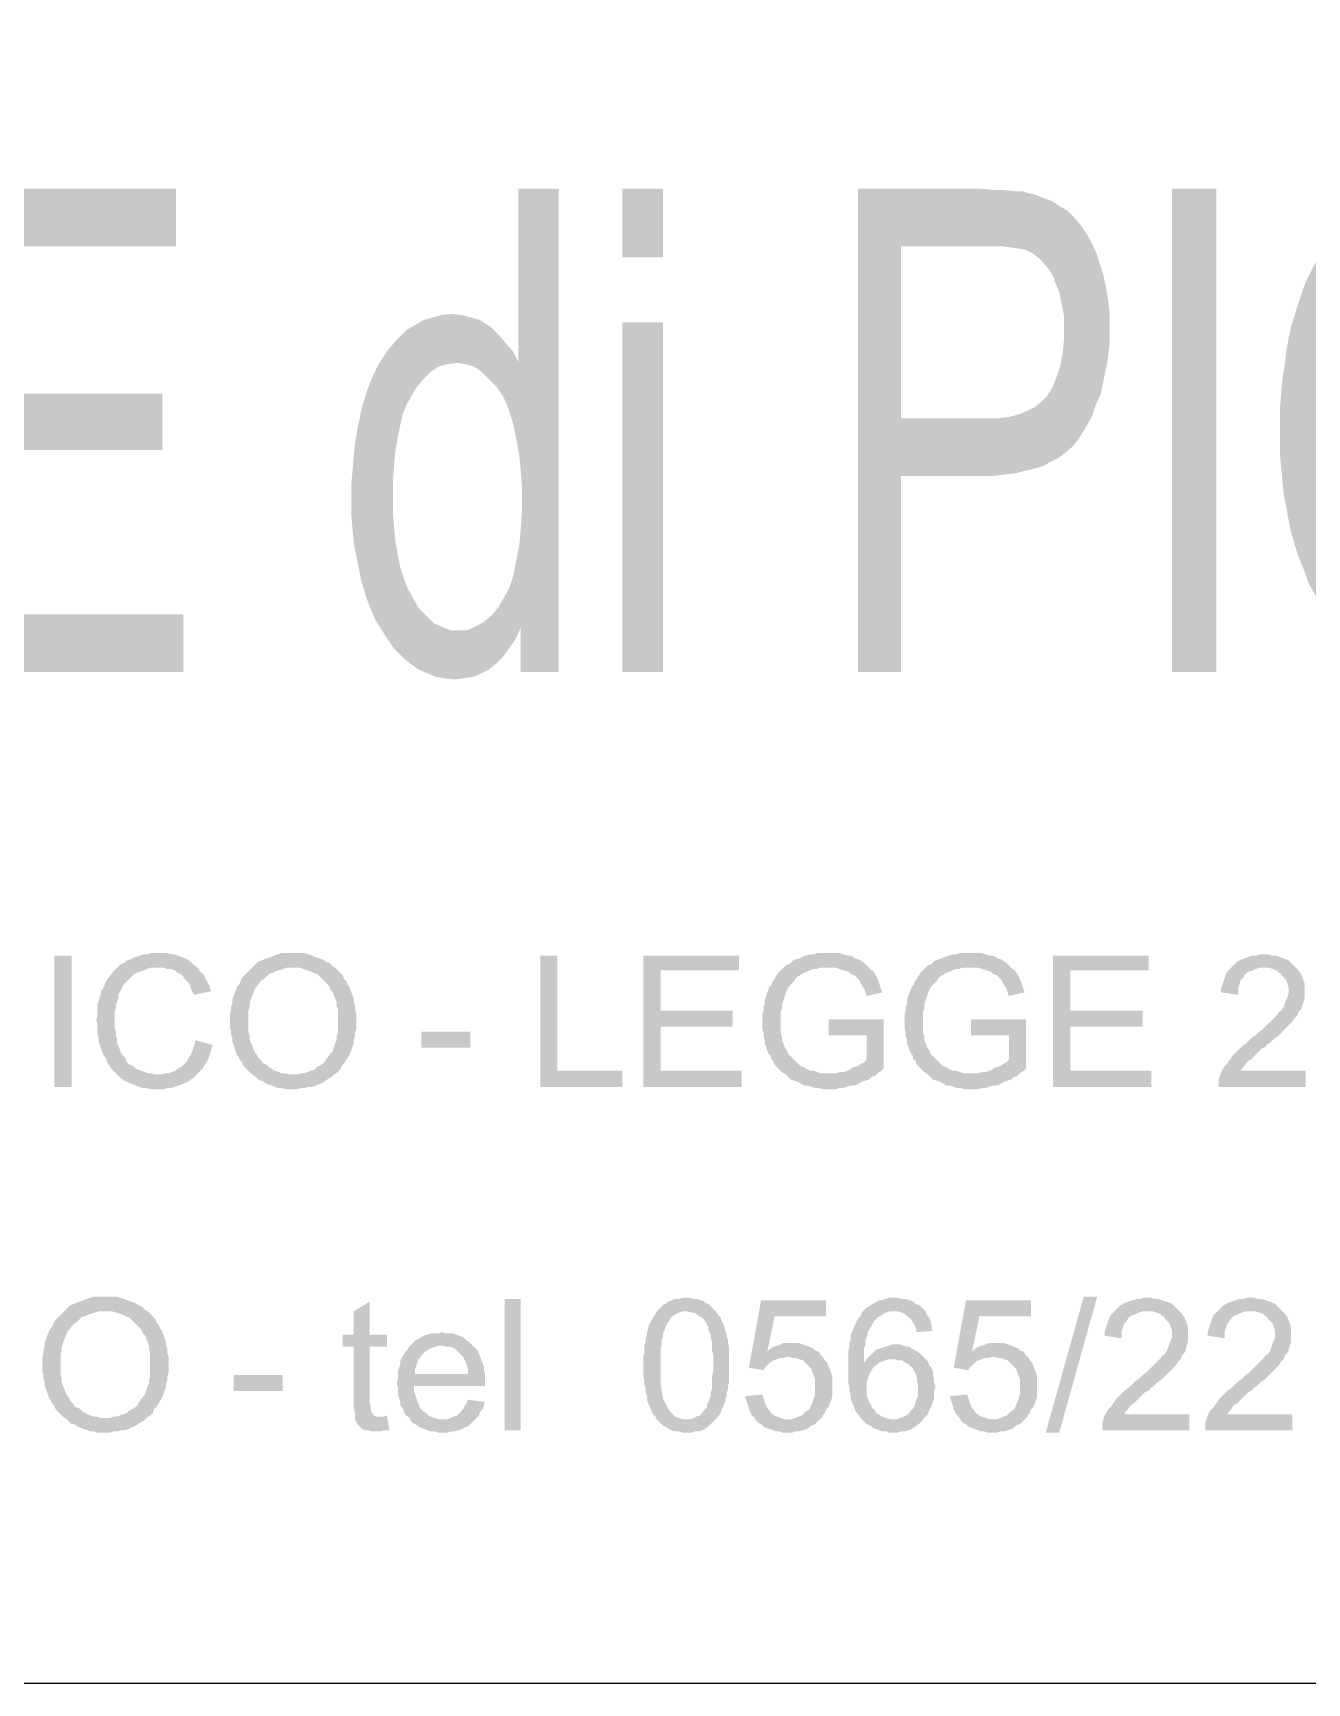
# Model space of a CAD drawing. Header units: millimetres. Extents: x -35.3 to 0.3, y 0.4 to 20.6.
# Drawn here: x -3.966 to -3.1, y 8.554 to 9.675 of the extents above; entities that cross this region are included whole.
import ezdxf

# ---------------------------------------------------------------- set-up
doc = ezdxf.new("R2010")
doc.units = ezdxf.units.MM
doc.layers.add('PDF _Geometria', color=7, linetype='Continuous')
doc.layers.add('PDF _Riempimenti solidi', color=7, linetype='Continuous')

msp = doc.modelspace()

# ---------------------------------------------------------------- hatches: boundary and pattern name
at = {"layer": 'PDF _Riempimenti solidi', "transparency": 33554559}
for points in [[(-3.8685, 9.5693), (-4.031, 9.5693), (-4.031, 9.241), (-3.8635, 9.241), (-3.8635, 9.2802), (-4.001, 9.2802), (-4.001, 9.3918), (-3.8777, 9.3918), (-3.8777, 9.4302), (-4.001, 9.4302), (-4.001, 9.5302), (-3.8685, 9.5302)], [(-3.6085, 9.5693), (-3.636, 9.5693), (-3.636, 9.451), (-3.6777, 9.451), (-3.6718, 9.4502), (-3.666, 9.4485), (-3.661, 9.4452), (-3.656, 9.4402), (-3.651, 9.4352), (-3.646, 9.4277), (-3.6452, 9.426), (-3.6427, 9.4202), (-3.6402, 9.4127), (-3.6385, 9.4052), (-3.6368, 9.3968), (-3.6352, 9.3877), (-3.6343, 9.3785), (-3.6335, 9.3677), (-3.6335, 9.3485), (-3.6343, 9.3377), (-3.6352, 9.3277), (-3.6368, 9.3193), (-3.6385, 9.311), (-3.6402, 9.3035), (-3.6427, 9.2968), (-3.6493, 9.2852), (-3.6543, 9.2793), (-3.6593, 9.2752), (-3.6652, 9.2718), (-3.6343, 9.271), (-3.6343, 9.241), (-3.6085, 9.241)], [(-3.5377, 9.5227), (-3.5377, 9.5693), (-3.5652, 9.5693), (-3.5652, 9.5227)], [(-3.321, 9.5693), (-3.4052, 9.5693), (-3.4052, 9.241), (-3.376, 9.241), (-3.376, 9.3743), (-3.3135, 9.3743), (-3.306, 9.3752), (-3.2985, 9.376), (-3.2918, 9.3777), (-3.2852, 9.3793), (-3.2793, 9.381), (-3.2735, 9.3843), (-3.2685, 9.3868), (-3.2643, 9.3902), (-3.2593, 9.3943), (-3.256, 9.3985), (-3.2527, 9.4035), (-3.2502, 9.4077), (-3.376, 9.4135), (-3.376, 9.5302), (-3.3185, 9.5302), (-3.246, 9.5318), (-3.2502, 9.5393), (-3.2543, 9.5452), (-3.2593, 9.551), (-3.2627, 9.5543), (-3.2685, 9.5577), (-3.2735, 9.561), (-3.2802, 9.5635), (-3.2868, 9.566), (-3.2885, 9.566), (-3.2935, 9.5677), (-3.2993, 9.5677), (-3.306, 9.5685), (-3.3127, 9.5685)], [(-3.1618, 9.241), (-3.1618, 9.5693), (-3.1918, 9.5693), (-3.1918, 9.241)], [(-3.0802, 9.541), (-3.0843, 9.5352), (-3.0885, 9.5285), (-3.0902, 9.526), (-3.0943, 9.5193), (-3.0977, 9.5127), (-3.101, 9.506), (-3.1035, 9.4993), (-3.106, 9.4918), (-3.1085, 9.4835), (-3.111, 9.476), (-3.1127, 9.4677), (-3.1143, 9.4585), (-3.1152, 9.4502), (-3.1168, 9.441), (-3.1185, 9.421), (-3.1185, 9.3885), (-3.1177, 9.3802), (-3.116, 9.3618), (-3.1143, 9.3535), (-3.1127, 9.3443), (-3.111, 9.336), (-3.106, 9.3193), (-3.1052, 9.3177), (-3.1018, 9.3093), (-3.0993, 9.3018), (-3.0952, 9.2943), (-3.0918, 9.2868), (-3.0877, 9.281), (-3.0827, 9.2743), (-3.0785, 9.2685), (-3.0735, 9.2635), (-3.0685, 9.2585), (-3.0652, 9.2552), (-3.0593, 9.251), (-3.0543, 9.2477), (-3.0485, 9.2443), (-3.0427, 9.2418), (-3.0368, 9.2393), (-3.031, 9.2377), (-3.0243, 9.2368), (-3.0185, 9.236), (-3.0043, 9.236), (-2.9977, 9.2368), (-2.9918, 9.2385), (-2.986, 9.2402), (-2.9802, 9.2418), (-2.9743, 9.2452), (-2.9685, 9.2485), (-2.9627, 9.2518), (-2.9568, 9.256), (-2.956, 9.2577), (-2.9502, 9.2618), (-2.9452, 9.2668), (-2.941, 9.2727), (-3.0118, 9.2727), (-3.0185, 9.2735), (-3.0243, 9.2743), (-3.031, 9.276), (-3.036, 9.2785), (-3.0418, 9.2818), (-3.0468, 9.2852), (-3.0527, 9.2893), (-3.0568, 9.2952), (-3.0618, 9.301), (-3.066, 9.3068), (-3.0677, 9.3085), (-3.071, 9.3152), (-3.0743, 9.3218), (-3.0793, 9.3368), (-3.0818, 9.3443), (-3.0835, 9.3527), (-3.0852, 9.3618), (-3.0868, 9.3702), (-3.0877, 9.3802), (-3.0877, 9.3902), (-3.0885, 9.4002), (-3.0877, 9.4085), (-3.0877, 9.4202), (-3.086, 9.4402), (-3.0852, 9.4493), (-3.0835, 9.4585), (-3.0818, 9.4668), (-3.0793, 9.4743), (-3.0777, 9.4818), (-3.0752, 9.4885), (-3.0718, 9.4952), (-3.0685, 9.501), (-3.0652, 9.506), (-3.0618, 9.511), (-3.0568, 9.516), (-3.0518, 9.521), (-3.0468, 9.5252), (-3.041, 9.5293), (-3.0352, 9.5318), (-3.0302, 9.5343), (-3.0235, 9.536), (-3.0177, 9.5368), (-3.011, 9.5377)], [(-3.246, 9.5318), (-3.3185, 9.5302), (-3.3068, 9.5302), (-3.3002, 9.5293), (-3.2943, 9.5285), (-3.291, 9.5277), (-3.286, 9.5252), (-3.281, 9.521), (-3.276, 9.5152), (-3.2718, 9.5085), (-3.2718, 9.5068), (-3.2685, 9.4993), (-3.2668, 9.491), (-3.2652, 9.4827), (-3.2652, 9.4677), (-3.266, 9.4585), (-3.2677, 9.4493), (-3.2702, 9.4418), (-3.2727, 9.4352), (-3.2768, 9.4285), (-3.281, 9.4243), (-3.2852, 9.421), (-3.2902, 9.4185), (-3.296, 9.416), (-3.3027, 9.4143), (-3.3102, 9.4135), (-3.376, 9.4135), (-3.2502, 9.4077), (-3.246, 9.4152), (-3.2435, 9.4227), (-3.2402, 9.4302), (-3.2385, 9.4385), (-3.2368, 9.4468), (-3.2352, 9.4552), (-3.2343, 9.4643), (-3.2343, 9.4843), (-3.2352, 9.4935), (-3.2368, 9.5027), (-3.2385, 9.511), (-3.241, 9.5185), (-3.2427, 9.5243)], [(-3.681, 9.4843), (-3.6818, 9.4843), (-3.6885, 9.4835), (-3.6943, 9.4818), (-3.7002, 9.4802), (-3.706, 9.4768), (-3.7118, 9.4735), (-3.7168, 9.4685), (-3.7185, 9.4668), (-3.7235, 9.461), (-3.7277, 9.4552), (-3.7318, 9.4485), (-3.7352, 9.441), (-3.7385, 9.4327), (-3.741, 9.4243), (-3.7418, 9.4227), (-3.7452, 9.406), (-3.7468, 9.3968), (-3.7477, 9.3885), (-3.7485, 9.3785), (-3.7493, 9.3693), (-3.7493, 9.3468), (-3.7485, 9.3377), (-3.7477, 9.3285), (-3.746, 9.3202), (-3.7443, 9.3118), (-3.7427, 9.3035), (-3.7402, 9.2952), (-3.7393, 9.2918), (-3.736, 9.2835), (-3.7327, 9.276), (-3.7285, 9.2693), (-3.6768, 9.2693), (-3.6818, 9.2693), (-3.6935, 9.2743), (-3.7035, 9.2843), (-3.7077, 9.2918), (-3.711, 9.2977), (-3.7135, 9.3043), (-3.716, 9.3118), (-3.7177, 9.3202), (-3.7193, 9.3293), (-3.7202, 9.3385), (-3.721, 9.3485), (-3.721, 9.3718), (-3.7202, 9.3827), (-3.7193, 9.3918), (-3.7177, 9.401), (-3.716, 9.4093), (-3.7143, 9.4168), (-3.7118, 9.4227), (-3.7085, 9.4285), (-3.7052, 9.4343), (-3.7002, 9.4402), (-3.6952, 9.4452), (-3.6902, 9.4485), (-3.6843, 9.4502), (-3.6777, 9.451), (-3.636, 9.451), (-3.636, 9.4518), (-3.6393, 9.4585), (-3.6443, 9.4643), (-3.6493, 9.4702), (-3.6543, 9.4752), (-3.6568, 9.4768), (-3.6618, 9.4802), (-3.6677, 9.4818), (-3.6743, 9.4835)], [(-3.5377, 9.241), (-3.5377, 9.4785), (-3.5652, 9.4785), (-3.5652, 9.241)], [(-3.6652, 9.2718), (-3.671, 9.2693), (-3.7285, 9.2693), (-3.7243, 9.2627), (-3.7202, 9.2568), (-3.7152, 9.2518), (-3.7143, 9.251), (-3.7093, 9.2468), (-3.7035, 9.2427), (-3.6977, 9.2402), (-3.6918, 9.2377), (-3.686, 9.2368), (-3.6793, 9.236), (-3.6735, 9.2368), (-3.6668, 9.2377), (-3.661, 9.2402), (-3.656, 9.2427), (-3.651, 9.2468), (-3.646, 9.2518), (-3.6418, 9.2577), (-3.6377, 9.2635), (-3.6343, 9.271)], [(-3.9393, 8.9593), (-3.9393, 9.0485), (-3.951, 9.0485), (-3.951, 8.9593)], [(-3.8802, 9.0502), (-3.8852, 9.0502), (-3.8877, 9.0493), (-3.8902, 9.0493), (-3.8927, 9.0485), (-3.8952, 9.0477), (-3.8977, 9.0468), (-3.8993, 9.046), (-3.9018, 9.0452), (-3.9035, 9.0435), (-3.906, 9.0427), (-3.9077, 9.041), (-3.9093, 9.0393), (-3.911, 9.0377), (-3.9127, 9.0352), (-3.9143, 9.0335), (-3.916, 9.031), (-3.9168, 9.0293), (-3.9168, 9.0285), (-3.9177, 9.0268), (-3.9193, 9.0243), (-3.9193, 9.0227), (-3.921, 9.0177), (-3.9218, 9.0152), (-3.9218, 9.0077), (-3.9227, 9.0043), (-3.9218, 9.0027), (-3.9218, 8.9952), (-3.921, 8.9927), (-3.921, 8.9902), (-3.9202, 8.9877), (-3.9193, 8.9852), (-3.9185, 8.9827), (-3.9177, 8.981), (-3.916, 8.9785), (-3.9152, 8.976), (-3.9135, 8.9735), (-3.9127, 8.9718), (-3.911, 8.9702), (-3.9093, 8.9685), (-3.9077, 8.9668), (-3.881, 8.9677), (-3.8827, 8.9677), (-3.8852, 8.9685), (-3.8877, 8.9685), (-3.8893, 8.9693), (-3.8918, 8.9702), (-3.8943, 8.971), (-3.896, 8.9718), (-3.8977, 8.9735), (-3.9002, 8.9743), (-3.9018, 8.976), (-3.9027, 8.9785), (-3.9043, 8.9802), (-3.906, 8.9827), (-3.9068, 8.9852), (-3.9077, 8.9877), (-3.9085, 8.9893), (-3.9085, 8.9918), (-3.9093, 8.9943), (-3.9093, 8.9968), (-3.9102, 8.9993), (-3.9102, 9.0102), (-3.9093, 9.0127), (-3.9093, 9.0152), (-3.9085, 9.0168), (-3.9077, 9.0193), (-3.9077, 9.0218), (-3.9068, 9.0235), (-3.9052, 9.026), (-3.9043, 9.0285), (-3.8977, 9.0352), (-3.8968, 9.036), (-3.8952, 9.0368), (-3.8902, 9.0385), (-3.8885, 9.0393), (-3.886, 9.0402), (-3.8535, 9.0402), (-3.856, 9.0418), (-3.8577, 9.0435), (-3.8585, 9.0443), (-3.861, 9.046), (-3.8627, 9.0468), (-3.8652, 9.0477), (-3.8677, 9.0485), (-3.8693, 9.0493), (-3.8718, 9.0493), (-3.8743, 9.0502), (-3.8777, 9.0502)], [(-3.7885, 9.0502), (-3.7968, 9.0502), (-3.7993, 9.0493), (-3.8018, 9.0485), (-3.8035, 9.0477), (-3.8085, 9.046), (-3.8102, 9.0452), (-3.8127, 9.0443), (-3.816, 9.041), (-3.7885, 9.0402), (-3.7843, 9.0402), (-3.7818, 9.0393), (-3.7768, 9.0377), (-3.7752, 9.0368), (-3.7727, 9.036), (-3.766, 9.0293), (-3.7643, 9.0277), (-3.7635, 9.0252), (-3.7618, 9.0235), (-3.761, 9.021), (-3.7602, 9.0193), (-3.7593, 9.0168), (-3.7593, 9.0143), (-3.7585, 9.0118), (-3.7585, 8.996), (-3.7593, 8.9935), (-3.7593, 8.991), (-3.7602, 8.9893), (-3.761, 8.9868), (-3.7618, 8.9843), (-3.7627, 8.9827), (-3.7643, 8.981), (-3.7652, 8.9793), (-3.7668, 8.9777), (-3.7668, 8.9768), (-3.7685, 8.9752), (-3.771, 8.9735), (-3.7727, 8.9727), (-3.7743, 8.971), (-3.7768, 8.9702), (-3.7793, 8.9693), (-3.781, 8.9685), (-3.7835, 8.9685), (-3.786, 8.9677), (-3.7885, 8.9677), (-3.761, 8.9677), (-3.7585, 8.9693), (-3.7568, 8.971), (-3.756, 8.9735), (-3.7543, 8.9752), (-3.7527, 8.9777), (-3.7518, 8.9793), (-3.751, 8.9802), (-3.7502, 8.9818), (-3.7493, 8.9843), (-3.7485, 8.9868), (-3.7477, 8.9885), (-3.7477, 8.991), (-3.7468, 8.9935), (-3.7468, 8.996), (-3.746, 8.9985), (-3.746, 9.0093), (-3.7468, 9.0118), (-3.7468, 9.0143), (-3.7477, 9.0168), (-3.7477, 9.0193), (-3.7485, 9.021), (-3.7493, 9.0235), (-3.7502, 9.026), (-3.751, 9.0277), (-3.7518, 9.0285), (-3.7527, 9.031), (-3.7543, 9.0327), (-3.7552, 9.0352), (-3.7602, 9.0402), (-3.7627, 9.0418), (-3.7643, 9.0435), (-3.7668, 9.0443), (-3.7677, 9.0452), (-3.7693, 9.046), (-3.7718, 9.0468), (-3.7743, 9.0477), (-3.776, 9.0485), (-3.7785, 9.0493), (-3.781, 9.0502), (-3.786, 9.0502)], [(-3.6093, 9.0485), (-3.621, 9.0485), (-3.621, 8.9593), (-3.5652, 8.9593), (-3.5652, 8.9702), (-3.6093, 8.9702)], [(-3.486, 9.0485), (-3.551, 9.0485), (-3.551, 8.9593), (-3.4843, 8.9593), (-3.4843, 8.9702), (-3.5393, 8.9702), (-3.5393, 9.0002), (-3.4902, 9.0002), (-3.4902, 9.011), (-3.5393, 9.011), (-3.5393, 9.0385), (-3.486, 9.0385)], [(-3.4252, 9.0502), (-3.4327, 9.0502), (-3.4352, 9.0493), (-3.4377, 9.0493), (-3.4402, 9.0485), (-3.4427, 9.0477), (-3.4443, 9.0468), (-3.4468, 9.046), (-3.4493, 9.0452), (-3.4518, 9.0427), (-3.4543, 9.0418), (-3.4593, 9.0368), (-3.461, 9.0343), (-3.4618, 9.0327), (-3.4635, 9.0302), (-3.4643, 9.0277), (-3.4652, 9.0277), (-3.466, 9.0252), (-3.4668, 9.0235), (-3.4685, 9.0185), (-3.4685, 9.016), (-3.4693, 9.0135), (-3.4693, 9.011), (-3.4702, 9.0085), (-3.4702, 8.9985), (-3.4693, 8.996), (-3.4693, 8.9935), (-3.4685, 8.991), (-3.4685, 8.9885), (-3.4677, 8.9868), (-3.466, 8.9818), (-3.4643, 8.9802), (-3.4643, 8.9785), (-3.4627, 8.9768), (-3.4618, 8.9743), (-3.4568, 8.9693), (-3.4543, 8.9677), (-3.4252, 8.9685), (-3.4302, 8.9685), (-3.4352, 8.9702), (-3.4377, 8.9702), (-3.4393, 8.971), (-3.4418, 8.9727), (-3.4443, 8.9735), (-3.4477, 8.9768), (-3.4493, 8.9785), (-3.4527, 8.9818), (-3.4535, 8.9843), (-3.4543, 8.9852), (-3.4552, 8.9868), (-3.456, 8.9893), (-3.4568, 8.991), (-3.4568, 8.9935), (-3.4577, 8.996), (-3.4577, 9.0102), (-3.4568, 9.0127), (-3.4568, 9.0152), (-3.4535, 9.0252), (-3.4518, 9.0277), (-3.4502, 9.0293), (-3.4485, 9.031), (-3.4477, 9.0327), (-3.446, 9.0343), (-3.4443, 9.0352), (-3.4418, 9.0368), (-3.4393, 9.0377), (-3.4377, 9.0385), (-3.4352, 9.0393), (-3.4335, 9.0393), (-3.431, 9.0402), (-3.3977, 9.0402), (-3.401, 9.0435), (-3.4035, 9.0452), (-3.4052, 9.046), (-3.4077, 9.0468), (-3.4085, 9.0477), (-3.4102, 9.0485), (-3.4127, 9.0485), (-3.4152, 9.0493), (-3.4177, 9.0502), (-3.4227, 9.0502)], [(-3.3285, 9.0502), (-3.336, 9.0502), (-3.3385, 9.0493), (-3.341, 9.0493), (-3.3435, 9.0485), (-3.346, 9.0477), (-3.3477, 9.0468), (-3.3527, 9.0452), (-3.3552, 9.0427), (-3.3577, 9.0418), (-3.3627, 9.0368), (-3.3643, 9.0343), (-3.3652, 9.0327), (-3.3668, 9.0302), (-3.3677, 9.0277), (-3.3685, 9.0277), (-3.3693, 9.0252), (-3.3702, 9.0235), (-3.3718, 9.0185), (-3.3718, 9.016), (-3.3727, 9.0135), (-3.3727, 9.011), (-3.3735, 9.0085), (-3.3735, 8.9985), (-3.3727, 8.996), (-3.3727, 8.9935), (-3.3718, 8.991), (-3.3718, 8.9885), (-3.371, 8.9868), (-3.3693, 8.9818), (-3.3677, 8.9802), (-3.3677, 8.9785), (-3.366, 8.9768), (-3.3652, 8.9743), (-3.3602, 8.9693), (-3.3577, 8.9677), (-3.3285, 8.9685), (-3.3335, 8.9685), (-3.3385, 8.9702), (-3.341, 8.9702), (-3.3427, 8.971), (-3.3452, 8.9727), (-3.3477, 8.9735), (-3.356, 8.9818), (-3.3568, 8.9843), (-3.3577, 8.9852), (-3.3585, 8.9868), (-3.3593, 8.9893), (-3.3602, 8.991), (-3.3602, 8.9935), (-3.361, 8.996), (-3.361, 9.0102), (-3.3602, 9.0127), (-3.3602, 9.0152), (-3.3568, 9.0252), (-3.3552, 9.0277), (-3.3535, 9.0293), (-3.3518, 9.031), (-3.351, 9.0327), (-3.3493, 9.0343), (-3.3477, 9.0352), (-3.3452, 9.0368), (-3.3427, 9.0377), (-3.341, 9.0385), (-3.3385, 9.0393), (-3.3368, 9.0393), (-3.3343, 9.0402), (-3.301, 9.0402), (-3.3027, 9.0418), (-3.3043, 9.0435), (-3.3068, 9.0452), (-3.3085, 9.046), (-3.311, 9.0468), (-3.3118, 9.0477), (-3.3135, 9.0485), (-3.316, 9.0485), (-3.3185, 9.0493), (-3.321, 9.0502), (-3.326, 9.0502)], [(-3.2077, 9.0485), (-3.2727, 9.0485), (-3.2727, 8.9593), (-3.206, 8.9593), (-3.206, 8.9702), (-3.261, 8.9702), (-3.261, 9.0002), (-3.2118, 9.0002), (-3.2118, 9.011), (-3.261, 9.011), (-3.261, 9.0385), (-3.2077, 9.0385)], [(-3.1293, 9.0493), (-3.1318, 9.0493), (-3.1343, 9.0485), (-3.1368, 9.0485), (-3.1443, 9.046), (-3.1477, 9.0443), (-3.1543, 9.0377), (-3.1552, 9.036), (-3.1568, 9.031), (-3.1577, 9.0285), (-3.1585, 9.026), (-3.1585, 9.0235), (-3.1468, 9.0218), (-3.1468, 9.0268), (-3.146, 9.0293), (-3.1452, 9.0318), (-3.1435, 9.0335), (-3.1427, 9.0352), (-3.141, 9.0368), (-3.1393, 9.0377), (-3.1368, 9.0385), (-3.1352, 9.0393), (-3.1327, 9.0402), (-3.1077, 9.0402), (-3.1127, 9.0452), (-3.1143, 9.046), (-3.1168, 9.0468), (-3.1218, 9.0485), (-3.1243, 9.0485), (-3.1268, 9.0493)], [(-3.8535, 9.0402), (-3.8802, 9.0402), (-3.8768, 9.0402), (-3.8743, 9.0393), (-3.8718, 9.0393), (-3.8693, 9.0385), (-3.8677, 9.0368), (-3.8652, 9.036), (-3.8635, 9.0343), (-3.8627, 9.0327), (-3.8593, 9.0293), (-3.8585, 9.0268), (-3.8577, 9.0243), (-3.856, 9.0218), (-3.8443, 9.0243), (-3.8452, 9.026), (-3.846, 9.0285), (-3.8468, 9.0302), (-3.8485, 9.0327), (-3.8493, 9.0352), (-3.8527, 9.0385)], [(-3.816, 9.041), (-3.8193, 9.0377), (-3.8202, 9.0368), (-3.8218, 9.0352), (-3.8235, 9.0335), (-3.8243, 9.0318), (-3.8252, 9.0293), (-3.8268, 9.0277), (-3.8277, 9.0252), (-3.8285, 9.0235), (-3.8293, 9.021), (-3.8302, 9.0185), (-3.8302, 9.016), (-3.831, 9.0135), (-3.831, 9.011), (-3.8318, 9.0085), (-3.8318, 8.9993), (-3.831, 8.9968), (-3.831, 8.9943), (-3.8302, 8.9927), (-3.8302, 8.9902), (-3.8293, 8.9877), (-3.8285, 8.9852), (-3.8277, 8.9827), (-3.8268, 8.9802), (-3.826, 8.9802), (-3.8252, 8.9777), (-3.8235, 8.976), (-3.8227, 8.9735), (-3.8177, 8.9685), (-3.8152, 8.9668), (-3.8135, 8.9652), (-3.8118, 8.9635), (-3.8102, 8.9635), (-3.8077, 8.9618), (-3.806, 8.961), (-3.8035, 8.9602), (-3.801, 8.9593), (-3.7993, 8.9585), (-3.7968, 8.9585), (-3.7943, 8.9577), (-3.786, 8.9577), (-3.7835, 8.9585), (-3.781, 8.9585), (-3.7785, 8.9593), (-3.776, 8.9593), (-3.7735, 8.9602), (-3.7718, 8.961), (-3.7693, 8.9618), (-3.7668, 8.9635), (-3.7643, 8.9652), (-3.7627, 8.966), (-3.761, 8.9677), (-3.7918, 8.9677), (-3.7943, 8.9685), (-3.7968, 8.9685), (-3.7985, 8.9693), (-3.801, 8.9702), (-3.8027, 8.971), (-3.8052, 8.9727), (-3.8068, 8.9743), (-3.8093, 8.9752), (-3.811, 8.9777), (-3.8127, 8.9793), (-3.8135, 8.981), (-3.8152, 8.9835), (-3.816, 8.9852), (-3.8168, 8.9877), (-3.8177, 8.9893), (-3.8185, 8.9918), (-3.8185, 8.9943), (-3.8193, 8.9968), (-3.8193, 9.011), (-3.8185, 9.0135), (-3.8185, 9.016), (-3.8168, 9.021), (-3.816, 9.0227), (-3.8152, 9.0252), (-3.8143, 9.0268), (-3.8127, 9.0285), (-3.8118, 9.0302), (-3.8102, 9.0318), (-3.8085, 9.0327), (-3.8068, 9.0343), (-3.8052, 9.036), (-3.8027, 9.0368), (-3.801, 9.0377), (-3.796, 9.0393), (-3.7935, 9.0402), (-3.7885, 9.0402)], [(-3.3977, 9.0402), (-3.4252, 9.0402), (-3.4202, 9.0402), (-3.4127, 9.0377), (-3.4118, 9.0377), (-3.4102, 9.036), (-3.4077, 9.0352), (-3.406, 9.0335), (-3.4043, 9.0318), (-3.4027, 9.0285), (-3.401, 9.026), (-3.3993, 9.021), (-3.3885, 9.0235), (-3.3893, 9.0252), (-3.3902, 9.0277), (-3.391, 9.0302), (-3.3918, 9.0327), (-3.3927, 9.0343), (-3.3943, 9.0368), (-3.3952, 9.0385), (-3.396, 9.0385)], [(-3.301, 9.0402), (-3.3285, 9.0402), (-3.3235, 9.0402), (-3.316, 9.0377), (-3.3152, 9.0377), (-3.3135, 9.036), (-3.311, 9.0352), (-3.3077, 9.0318), (-3.306, 9.0285), (-3.3043, 9.026), (-3.3035, 9.0235), (-3.3027, 9.021), (-3.2918, 9.0235), (-3.2927, 9.0252), (-3.2935, 9.0277), (-3.2943, 9.0302), (-3.2952, 9.0327), (-3.296, 9.0343), (-3.2977, 9.0368), (-3.2985, 9.0385), (-3.2993, 9.0385)], [(-3.1077, 9.0402), (-3.1293, 9.0402), (-3.126, 9.0402), (-3.121, 9.0385), (-3.1193, 9.0368), (-3.1177, 9.036), (-3.1177, 9.0352), (-3.116, 9.0335), (-3.1143, 9.0318), (-3.1135, 9.0293), (-3.1127, 9.0268), (-3.1127, 9.0227), (-3.1135, 9.0202), (-3.1143, 9.0185), (-3.1152, 9.016), (-3.116, 9.0135), (-3.1177, 9.011), (-3.1193, 9.0102), (-3.1202, 9.0085), (-3.1218, 9.0068), (-3.1302, 8.9985), (-3.1327, 8.9968), (-3.1352, 8.9943), (-3.1377, 8.9927), (-3.1418, 8.9885), (-3.1443, 8.9868), (-3.151, 8.9802), (-3.1518, 8.9785), (-3.1527, 8.9777), (-3.1543, 8.9752), (-3.156, 8.9735), (-3.1577, 8.971), (-3.1585, 8.9693), (-3.1593, 8.9668), (-3.1602, 8.9643), (-3.1602, 8.9593), (-3.101, 8.9593), (-3.101, 8.9702), (-3.1452, 8.9702), (-3.1443, 8.9718), (-3.1427, 8.9735), (-3.141, 8.976), (-3.1402, 8.9768), (-3.1385, 8.9777), (-3.1368, 8.9793), (-3.1352, 8.981), (-3.131, 8.9852), (-3.1277, 8.9868), (-3.1277, 8.9877), (-3.1252, 8.9893), (-3.1227, 8.9918), (-3.1202, 8.9935), (-3.1168, 8.9968), (-3.1152, 8.9985), (-3.1102, 9.0035), (-3.1085, 9.006), (-3.1068, 9.0077), (-3.106, 9.0102), (-3.1043, 9.0118), (-3.1035, 9.0135), (-3.1035, 9.0143), (-3.1018, 9.0193), (-3.1018, 9.0293), (-3.1035, 9.0343), (-3.1043, 9.036), (-3.106, 9.0385)], [(-3.3877, 9.0052), (-3.4252, 9.0052), (-3.4252, 8.9943), (-3.3993, 8.9943), (-3.3993, 8.9777), (-3.401, 8.976), (-3.4027, 8.9752), (-3.4052, 8.9735), (-3.4077, 8.9727), (-3.4102, 8.9718), (-3.4102, 8.971), (-3.4152, 8.9693), (-3.4177, 8.9693), (-3.4202, 8.9685), (-3.4252, 8.9685), (-3.4543, 8.9677), (-3.4527, 8.966), (-3.451, 8.9643), (-3.4485, 8.9635), (-3.446, 8.9627), (-3.4443, 8.9618), (-3.4418, 8.9602), (-3.4393, 8.9602), (-3.4343, 8.9585), (-3.4318, 8.9585), (-3.4293, 8.9577), (-3.4202, 8.9577), (-3.4177, 8.9585), (-3.4152, 8.9585), (-3.4102, 8.9602), (-3.4077, 8.9602), (-3.4052, 8.961), (-3.4043, 8.9618), (-3.4027, 8.9627), (-3.3977, 8.9643), (-3.396, 8.966), (-3.3935, 8.9668), (-3.3918, 8.9685), (-3.3893, 8.9702), (-3.3877, 8.9718)], [(-3.291, 9.0052), (-3.3285, 9.0052), (-3.3285, 8.9943), (-3.3027, 8.9943), (-3.3027, 8.9777), (-3.3043, 8.976), (-3.306, 8.9752), (-3.3085, 8.9735), (-3.3135, 8.9718), (-3.3135, 8.971), (-3.3185, 8.9693), (-3.321, 8.9693), (-3.3235, 8.9685), (-3.3285, 8.9685), (-3.3577, 8.9677), (-3.356, 8.966), (-3.3543, 8.9643), (-3.3493, 8.9627), (-3.3477, 8.9618), (-3.3452, 8.9602), (-3.3427, 8.9602), (-3.3377, 8.9585), (-3.3352, 8.9585), (-3.3327, 8.9577), (-3.3235, 8.9577), (-3.321, 8.9585), (-3.3185, 8.9585), (-3.3135, 8.9602), (-3.311, 8.9602), (-3.3085, 8.961), (-3.3077, 8.9618), (-3.306, 8.9627), (-3.3035, 8.9635), (-3.301, 8.9643), (-3.2993, 8.966), (-3.2968, 8.9668), (-3.2952, 8.9685), (-3.2927, 8.9702), (-3.291, 8.9718)], [(-3.8552, 8.991), (-3.8552, 8.9902), (-3.856, 8.9877), (-3.8568, 8.9852), (-3.8577, 8.9827), (-3.8585, 8.981), (-3.8602, 8.9785), (-3.861, 8.9768), (-3.8643, 8.9735), (-3.8652, 8.9727), (-3.8668, 8.9718), (-3.8693, 8.9702), (-3.871, 8.9693), (-3.8735, 8.9685), (-3.876, 8.9685), (-3.8785, 8.9677), (-3.881, 8.9677), (-3.9077, 8.9668), (-3.906, 8.9652), (-3.9035, 8.9635), (-3.9018, 8.9627), (-3.9002, 8.9618), (-3.8977, 8.961), (-3.896, 8.9602), (-3.8935, 8.9593), (-3.891, 8.9585), (-3.8885, 8.9585), (-3.886, 8.9577), (-3.8768, 8.9577), (-3.8743, 8.9585), (-3.8718, 8.9585), (-3.8693, 8.9593), (-3.8668, 8.9602), (-3.8643, 8.961), (-3.8627, 8.9618), (-3.8602, 8.9627), (-3.8585, 8.9643), (-3.8568, 8.9652), (-3.8552, 8.9668), (-3.8535, 8.9685), (-3.8518, 8.9702), (-3.8502, 8.9718), (-3.8493, 8.9735), (-3.8477, 8.976), (-3.8468, 8.9777), (-3.8443, 8.9852), (-3.8435, 8.9877)], [(-3.6685, 8.986), (-3.6685, 8.9968), (-3.7018, 8.9968), (-3.7018, 8.986)], [(-3.916, 8.8168), (-3.9243, 8.8168), (-3.9293, 8.8152), (-3.931, 8.8143), (-3.9335, 8.8135), (-3.936, 8.8127), (-3.9377, 8.8118), (-3.9402, 8.811), (-3.9418, 8.8093), (-3.9435, 8.8077), (-3.916, 8.8068), (-3.9118, 8.8068), (-3.9093, 8.806), (-3.9068, 8.8052), (-3.9043, 8.8043), (-3.9027, 8.8035), (-3.9002, 8.8027), (-3.8985, 8.801), (-3.8968, 8.7993), (-3.8952, 8.7977), (-3.8935, 8.796), (-3.8918, 8.7943), (-3.891, 8.7918), (-3.8893, 8.7902), (-3.8885, 8.7877), (-3.8877, 8.786), (-3.8868, 8.7835), (-3.8868, 8.781), (-3.886, 8.7785), (-3.886, 8.7627), (-3.8868, 8.7602), (-3.8868, 8.7577), (-3.8877, 8.756), (-3.8885, 8.7535), (-3.8893, 8.751), (-3.8902, 8.7493), (-3.8918, 8.7477), (-3.8927, 8.746), (-3.8943, 8.7443), (-3.8943, 8.7435), (-3.896, 8.7418), (-3.8985, 8.7402), (-3.9002, 8.7393), (-3.9018, 8.7377), (-3.9043, 8.7368), (-3.9068, 8.736), (-3.9085, 8.7352), (-3.911, 8.7352), (-3.9135, 8.7343), (-3.916, 8.7343), (-3.8885, 8.7343), (-3.886, 8.736), (-3.8843, 8.7377), (-3.8835, 8.7402), (-3.8818, 8.7418), (-3.8802, 8.7443), (-3.8793, 8.746), (-3.8785, 8.7468), (-3.8777, 8.7485), (-3.876, 8.7535), (-3.8752, 8.7552), (-3.8752, 8.7577), (-3.8743, 8.7602), (-3.8743, 8.7627), (-3.8735, 8.7652), (-3.8735, 8.776), (-3.8743, 8.7785), (-3.8743, 8.781), (-3.8752, 8.7835), (-3.8752, 8.786), (-3.876, 8.7877), (-3.8777, 8.7927), (-3.8785, 8.7943), (-3.8793, 8.7952), (-3.8802, 8.7977), (-3.8818, 8.7993), (-3.8827, 8.8018), (-3.8843, 8.8035), (-3.886, 8.8052), (-3.8877, 8.8068), (-3.8902, 8.8085), (-3.8918, 8.8102), (-3.8943, 8.811), (-3.8952, 8.8118), (-3.8968, 8.8127), (-3.9018, 8.8143), (-3.9035, 8.8152), (-3.9085, 8.8168), (-3.9135, 8.8168)], [(-3.7368, 8.8135), (-3.7477, 8.8068), (-3.7477, 8.791), (-3.7552, 8.791), (-3.7552, 8.7827), (-3.7477, 8.7827), (-3.7477, 8.741), (-3.7468, 8.7377), (-3.7468, 8.7352), (-3.7302, 8.7352), (-3.7318, 8.7352), (-3.7343, 8.736), (-3.7343, 8.7368), (-3.736, 8.7385), (-3.736, 8.741), (-3.7368, 8.7443), (-3.7368, 8.7827), (-3.7252, 8.7827), (-3.7252, 8.791), (-3.7368, 8.791)], [(-3.6343, 8.726), (-3.6343, 8.8152), (-3.6452, 8.8152), (-3.6452, 8.726)], [(-3.5218, 8.816), (-3.5243, 8.816), (-3.5268, 8.8152), (-3.5293, 8.8152), (-3.5318, 8.8143), (-3.5343, 8.8135), (-3.536, 8.8118), (-3.5377, 8.811), (-3.5418, 8.8068), (-3.521, 8.8068), (-3.5185, 8.806), (-3.516, 8.806), (-3.5143, 8.8043), (-3.5127, 8.8035), (-3.5102, 8.8018), (-3.5085, 8.7993), (-3.5068, 8.796), (-3.5068, 8.7943), (-3.506, 8.7927), (-3.5052, 8.7902), (-3.5052, 8.7885), (-3.5043, 8.786), (-3.5043, 8.7802), (-3.5035, 8.7768), (-3.5035, 8.766), (-3.5043, 8.7627), (-3.5043, 8.7543), (-3.5052, 8.7518), (-3.5052, 8.7493), (-3.506, 8.7468), (-3.5077, 8.7435), (-3.5077, 8.7418), (-3.5093, 8.7402), (-3.511, 8.7377), (-3.5127, 8.736), (-3.5152, 8.7352), (-3.5168, 8.7343), (-3.5193, 8.7335), (-3.5218, 8.7335), (-3.541, 8.7327), (-3.5377, 8.7293), (-3.536, 8.7285), (-3.5335, 8.7268), (-3.5318, 8.726), (-3.5293, 8.7252), (-3.5268, 8.7252), (-3.5243, 8.7243), (-3.5185, 8.7243), (-3.516, 8.7252), (-3.5135, 8.7252), (-3.511, 8.726), (-3.5093, 8.7268), (-3.5068, 8.7285), (-3.5002, 8.7352), (-3.4985, 8.7377), (-3.4977, 8.7402), (-3.4968, 8.7418), (-3.496, 8.7443), (-3.4952, 8.7452), (-3.4952, 8.7477), (-3.4943, 8.7493), (-3.4943, 8.7518), (-3.4935, 8.7535), (-3.4935, 8.756), (-3.4927, 8.7585), (-3.4927, 8.7827), (-3.4935, 8.7852), (-3.4935, 8.7877), (-3.4943, 8.7893), (-3.4943, 8.791), (-3.4968, 8.7985), (-3.4977, 8.8002), (-3.4985, 8.8027), (-3.5002, 8.8043), (-3.5018, 8.8068), (-3.5068, 8.8118), (-3.5093, 8.8127), (-3.5093, 8.8135), (-3.5118, 8.8143), (-3.5143, 8.8152), (-3.5168, 8.8152), (-3.5193, 8.816)], [(-3.4268, 8.8143), (-3.471, 8.8143), (-3.4793, 8.7685), (-3.4693, 8.7668), (-3.4685, 8.7685), (-3.4652, 8.7718), (-3.4627, 8.7735), (-3.4602, 8.7743), (-3.4585, 8.7752), (-3.456, 8.7752), (-3.4527, 8.776), (-3.4302, 8.7768), (-3.4318, 8.7793), (-3.4668, 8.7793), (-3.4618, 8.8035), (-3.4268, 8.8035)], [(-3.3802, 8.816), (-3.3843, 8.816), (-3.3868, 8.8152), (-3.3893, 8.8143), (-3.391, 8.8143), (-3.3935, 8.8127), (-3.3952, 8.8118), (-3.3977, 8.8102), (-3.3993, 8.8093), (-3.401, 8.8077), (-3.381, 8.8068), (-3.3777, 8.8068), (-3.376, 8.806), (-3.3735, 8.8052), (-3.3718, 8.8035), (-3.3693, 8.8018), (-3.3685, 8.8002), (-3.3668, 8.7977), (-3.366, 8.796), (-3.3652, 8.7927), (-3.3543, 8.7935), (-3.3552, 8.7952), (-3.3552, 8.7977), (-3.356, 8.8002), (-3.3568, 8.8027), (-3.3585, 8.8043), (-3.3593, 8.8068), (-3.3635, 8.811), (-3.366, 8.8118), (-3.3677, 8.8135), (-3.3727, 8.8152), (-3.3752, 8.8152), (-3.3777, 8.816)], [(-3.2877, 8.8143), (-3.3318, 8.8143), (-3.3402, 8.7685), (-3.3302, 8.7668), (-3.3293, 8.7685), (-3.326, 8.7718), (-3.3235, 8.7735), (-3.321, 8.7743), (-3.3193, 8.7752), (-3.3168, 8.7752), (-3.3135, 8.776), (-3.291, 8.7768), (-3.2927, 8.7793), (-3.3277, 8.7793), (-3.3227, 8.8035), (-3.2877, 8.8035)], [(-3.2777, 8.7243), (-3.2518, 8.8168), (-3.2427, 8.8168), (-3.2685, 8.7243)], [(-3.2085, 8.816), (-3.211, 8.816), (-3.2135, 8.8152), (-3.216, 8.8152), (-3.2185, 8.8143), (-3.221, 8.8135), (-3.2235, 8.8127), (-3.2268, 8.811), (-3.2335, 8.8043), (-3.2343, 8.8027), (-3.2352, 8.8002), (-3.236, 8.7977), (-3.2377, 8.7927), (-3.2377, 8.7902), (-3.226, 8.7885), (-3.226, 8.7935), (-3.2243, 8.7985), (-3.2227, 8.8002), (-3.2218, 8.8018), (-3.2202, 8.8035), (-3.2185, 8.8043), (-3.216, 8.8052), (-3.2143, 8.806), (-3.2118, 8.8068), (-3.1868, 8.8068), (-3.1918, 8.8118), (-3.1935, 8.8127), (-3.1985, 8.8143), (-3.201, 8.8152), (-3.2035, 8.8152), (-3.206, 8.816)], [(-3.1385, 8.816), (-3.141, 8.816), (-3.1435, 8.8152), (-3.146, 8.8152), (-3.1535, 8.8127), (-3.1568, 8.811), (-3.1585, 8.8093), (-3.1635, 8.8043), (-3.1643, 8.8027), (-3.1652, 8.8002), (-3.166, 8.7977), (-3.1677, 8.7927), (-3.1677, 8.7902), (-3.156, 8.7885), (-3.156, 8.7935), (-3.1543, 8.7985), (-3.1527, 8.8002), (-3.1518, 8.8018), (-3.1502, 8.8035), (-3.1485, 8.8043), (-3.146, 8.8052), (-3.1443, 8.806), (-3.1418, 8.8068), (-3.1168, 8.8068), (-3.1218, 8.8118), (-3.1235, 8.8127), (-3.131, 8.8152), (-3.1335, 8.8152), (-3.136, 8.816)], [(-3.9435, 8.8077), (-3.9452, 8.806), (-3.9468, 8.8043), (-3.9477, 8.8035), (-3.9493, 8.8018), (-3.951, 8.8002), (-3.9518, 8.7985), (-3.9527, 8.796), (-3.9543, 8.7943), (-3.9552, 8.7918), (-3.956, 8.7902), (-3.9577, 8.7852), (-3.9577, 8.7827), (-3.9585, 8.7802), (-3.9585, 8.7777), (-3.9593, 8.7752), (-3.9593, 8.766), (-3.9585, 8.7635), (-3.9585, 8.761), (-3.9577, 8.7593), (-3.9577, 8.7568), (-3.956, 8.7518), (-3.9543, 8.7468), (-3.9535, 8.7468), (-3.9527, 8.7443), (-3.951, 8.7427), (-3.9502, 8.7402), (-3.9485, 8.7385), (-3.9468, 8.7368), (-3.9452, 8.7352), (-3.9427, 8.7335), (-3.9393, 8.7302), (-3.9377, 8.7302), (-3.9352, 8.7285), (-3.9335, 8.7277), (-3.9285, 8.726), (-3.9268, 8.7252), (-3.9243, 8.7252), (-3.9218, 8.7243), (-3.9135, 8.7243), (-3.911, 8.7252), (-3.9085, 8.7252), (-3.906, 8.726), (-3.9035, 8.726), (-3.901, 8.7268), (-3.8993, 8.7277), (-3.8968, 8.7285), (-3.8918, 8.7318), (-3.8902, 8.7327), (-3.8885, 8.7343), (-3.9193, 8.7343), (-3.9218, 8.7352), (-3.9243, 8.7352), (-3.926, 8.736), (-3.9285, 8.7368), (-3.9302, 8.7377), (-3.9327, 8.7393), (-3.9343, 8.741), (-3.9368, 8.7418), (-3.9385, 8.7443), (-3.9402, 8.746), (-3.941, 8.7477), (-3.9427, 8.7502), (-3.9435, 8.7518), (-3.9443, 8.7543), (-3.9452, 8.756), (-3.946, 8.7585), (-3.946, 8.761), (-3.9468, 8.7635), (-3.9468, 8.7777), (-3.946, 8.7802), (-3.946, 8.7827), (-3.9452, 8.7852), (-3.9443, 8.7877), (-3.9435, 8.7893), (-3.9427, 8.7918), (-3.9418, 8.7935), (-3.9402, 8.7952), (-3.9393, 8.7968), (-3.9377, 8.7985), (-3.936, 8.7993), (-3.9343, 8.801), (-3.9327, 8.8027), (-3.9302, 8.8035), (-3.9285, 8.8043), (-3.926, 8.8052), (-3.921, 8.8068), (-3.916, 8.8068)], [(-3.5418, 8.8068), (-3.5427, 8.8052), (-3.5443, 8.8027), (-3.5452, 8.801), (-3.5468, 8.7985), (-3.5477, 8.796), (-3.5477, 8.7952), (-3.5485, 8.7927), (-3.5485, 8.791), (-3.5493, 8.7885), (-3.5493, 8.786), (-3.5502, 8.7843), (-3.5502, 8.7785), (-3.551, 8.776), (-3.551, 8.7627), (-3.5502, 8.7593), (-3.5502, 8.7568), (-3.5493, 8.7543), (-3.5493, 8.7518), (-3.5485, 8.7493), (-3.5485, 8.7468), (-3.5477, 8.7443), (-3.5468, 8.7427), (-3.546, 8.7402), (-3.5452, 8.7385), (-3.5443, 8.7368), (-3.5427, 8.7352), (-3.5418, 8.7335), (-3.541, 8.7327), (-3.5218, 8.7335), (-3.5243, 8.7335), (-3.5293, 8.7352), (-3.5327, 8.7385), (-3.5343, 8.741), (-3.5377, 8.7477), (-3.5377, 8.7493), (-3.5385, 8.7518), (-3.5385, 8.7543), (-3.5393, 8.7577), (-3.5393, 8.7818), (-3.5385, 8.7843), (-3.5385, 8.7868), (-3.5377, 8.7893), (-3.5377, 8.7918), (-3.5368, 8.7935), (-3.536, 8.796), (-3.5343, 8.7993), (-3.5335, 8.8002), (-3.5327, 8.8018), (-3.531, 8.8035), (-3.5285, 8.8052), (-3.5268, 8.806), (-3.5243, 8.8068), (-3.5218, 8.8068)], [(-3.401, 8.8077), (-3.4027, 8.806), (-3.4027, 8.8052), (-3.4035, 8.8035), (-3.4052, 8.8018), (-3.406, 8.8002), (-3.4068, 8.7985), (-3.4077, 8.7968), (-3.4085, 8.7943), (-3.4093, 8.7927), (-3.4102, 8.7902), (-3.4102, 8.7877), (-3.411, 8.7852), (-3.411, 8.7827), (-3.4118, 8.7802), (-3.4118, 8.7577), (-3.411, 8.7552), (-3.411, 8.7527), (-3.4102, 8.7502), (-3.4102, 8.7477), (-3.4093, 8.7452), (-3.4085, 8.7435), (-3.4077, 8.741), (-3.4068, 8.7393), (-3.406, 8.7377), (-3.4043, 8.736), (-3.4035, 8.7343), (-3.3993, 8.7302), (-3.3968, 8.7293), (-3.3952, 8.7277), (-3.3927, 8.7268), (-3.391, 8.726), (-3.3885, 8.7252), (-3.386, 8.7252), (-3.3835, 8.7243), (-3.3785, 8.7243), (-3.376, 8.7252), (-3.3735, 8.7252), (-3.3685, 8.7268), (-3.3668, 8.7285), (-3.366, 8.7285), (-3.3643, 8.7302), (-3.3627, 8.731), (-3.361, 8.7335), (-3.3835, 8.7335), (-3.386, 8.7343), (-3.3885, 8.7352), (-3.3902, 8.736), (-3.391, 8.7368), (-3.3927, 8.7377), (-3.3943, 8.7402), (-3.396, 8.7418), (-3.3968, 8.7443), (-3.3977, 8.7452), (-3.3993, 8.7502), (-3.3993, 8.7585), (-3.3977, 8.7635), (-3.396, 8.7668), (-3.3943, 8.7693), (-3.3927, 8.7702), (-3.391, 8.7718), (-3.401, 8.7718), (-3.401, 8.7818), (-3.4002, 8.7843), (-3.4002, 8.7868), (-3.3993, 8.7893), (-3.3985, 8.791), (-3.3985, 8.7927), (-3.3977, 8.7943), (-3.396, 8.7968), (-3.3952, 8.7985), (-3.3935, 8.801), (-3.3918, 8.8027), (-3.3902, 8.8035), (-3.3877, 8.8052), (-3.386, 8.806), (-3.3835, 8.8068), (-3.381, 8.8068)], [(-3.1868, 8.8068), (-3.2085, 8.8068), (-3.2052, 8.8068), (-3.2002, 8.8052), (-3.1985, 8.8035), (-3.1968, 8.8027), (-3.1968, 8.8018), (-3.1952, 8.8002), (-3.1935, 8.7985), (-3.1918, 8.7935), (-3.1918, 8.7893), (-3.1927, 8.7868), (-3.1935, 8.7852), (-3.1952, 8.7802), (-3.1968, 8.7777), (-3.1985, 8.7768), (-3.1993, 8.7752), (-3.2093, 8.7652), (-3.2118, 8.7635), (-3.2143, 8.761), (-3.2168, 8.7593), (-3.2185, 8.7577), (-3.221, 8.7552), (-3.2235, 8.7535), (-3.2302, 8.7468), (-3.231, 8.7452), (-3.2318, 8.7443), (-3.2335, 8.7418), (-3.2352, 8.7402), (-3.2368, 8.7377), (-3.2377, 8.736), (-3.2393, 8.731), (-3.2393, 8.726), (-3.1802, 8.726), (-3.1802, 8.7368), (-3.2243, 8.7368), (-3.2235, 8.7385), (-3.2218, 8.7402), (-3.2202, 8.7427), (-3.2193, 8.7435), (-3.2177, 8.7443), (-3.2102, 8.7518), (-3.2068, 8.7535), (-3.2068, 8.7543), (-3.2043, 8.756), (-3.2018, 8.7585), (-3.1993, 8.7602), (-3.1977, 8.7618), (-3.1893, 8.7702), (-3.1877, 8.7727), (-3.186, 8.7743), (-3.1852, 8.7768), (-3.1835, 8.7785), (-3.1827, 8.7802), (-3.1827, 8.781), (-3.181, 8.786), (-3.181, 8.796), (-3.1818, 8.7985), (-3.1827, 8.801), (-3.1835, 8.8027), (-3.1852, 8.8052)], [(-3.1168, 8.8068), (-3.1385, 8.8068), (-3.1352, 8.8068), (-3.1302, 8.8052), (-3.1285, 8.8035), (-3.1268, 8.8027), (-3.1268, 8.8018), (-3.1252, 8.8002), (-3.1235, 8.7985), (-3.1218, 8.7935), (-3.1218, 8.7893), (-3.1227, 8.7868), (-3.1235, 8.7852), (-3.1252, 8.7802), (-3.1268, 8.7777), (-3.1285, 8.7768), (-3.1293, 8.7752), (-3.1352, 8.7693), (-3.1377, 8.7668), (-3.1393, 8.7652), (-3.1418, 8.7635), (-3.1443, 8.761), (-3.1468, 8.7593), (-3.1485, 8.7577), (-3.151, 8.7552), (-3.1535, 8.7535), (-3.1568, 8.7502), (-3.1585, 8.7485), (-3.1602, 8.7468), (-3.161, 8.7452), (-3.1618, 8.7443), (-3.1635, 8.7418), (-3.1652, 8.7402), (-3.1668, 8.7377), (-3.1677, 8.736), (-3.1693, 8.731), (-3.1693, 8.726), (-3.1102, 8.726), (-3.1102, 8.7368), (-3.1543, 8.7368), (-3.1535, 8.7385), (-3.1518, 8.7402), (-3.1502, 8.7427), (-3.1493, 8.7435), (-3.1477, 8.7443), (-3.1402, 8.7518), (-3.1368, 8.7535), (-3.1368, 8.7543), (-3.1343, 8.756), (-3.1318, 8.7585), (-3.1293, 8.7602), (-3.1193, 8.7702), (-3.1177, 8.7727), (-3.116, 8.7743), (-3.1152, 8.7768), (-3.1135, 8.7785), (-3.1127, 8.7802), (-3.1127, 8.781), (-3.111, 8.786), (-3.111, 8.796), (-3.1118, 8.7985), (-3.1127, 8.801), (-3.1135, 8.8027), (-3.1152, 8.8052)], [(-3.6877, 8.7927), (-3.6902, 8.7918), (-3.6952, 8.7918), (-3.6977, 8.791), (-3.7002, 8.7902), (-3.7018, 8.7893), (-3.7043, 8.7877), (-3.706, 8.7868), (-3.7077, 8.7852), (-3.7093, 8.7835), (-3.6868, 8.7835), (-3.6843, 8.7827), (-3.6818, 8.7827), (-3.6793, 8.7818), (-3.6777, 8.7802), (-3.676, 8.7785), (-3.6735, 8.776), (-3.6718, 8.7727), (-3.6702, 8.7677), (-3.6702, 8.7643), (-3.706, 8.7643), (-3.6585, 8.7643), (-3.6593, 8.7668), (-3.6593, 8.7693), (-3.6602, 8.7718), (-3.661, 8.7735), (-3.6618, 8.776), (-3.6627, 8.7777), (-3.6635, 8.7802), (-3.6693, 8.786), (-3.6718, 8.7877), (-3.6735, 8.7893), (-3.676, 8.7902), (-3.6777, 8.791), (-3.6802, 8.7918), (-3.6852, 8.7918)], [(-3.7093, 8.7835), (-3.7102, 8.7827), (-3.711, 8.781), (-3.7127, 8.7793), (-3.7135, 8.7777), (-3.7152, 8.7752), (-3.716, 8.7735), (-3.716, 8.771), (-3.7177, 8.766), (-3.7177, 8.761), (-3.7185, 8.7577), (-3.7177, 8.7552), (-3.7177, 8.7502), (-3.716, 8.7452), (-3.716, 8.7427), (-3.7143, 8.741), (-3.7135, 8.7385), (-3.7127, 8.7368), (-3.711, 8.7352), (-3.7093, 8.7335), (-3.6868, 8.7335), (-3.6902, 8.7335), (-3.6952, 8.7352), (-3.6968, 8.736), (-3.6985, 8.7377), (-3.701, 8.7393), (-3.7027, 8.741), (-3.7035, 8.7435), (-3.7043, 8.7452), (-3.706, 8.7502), (-3.7068, 8.7527), (-3.7068, 8.756), (-3.6585, 8.756), (-3.6585, 8.7643), (-3.706, 8.7643), (-3.706, 8.7677), (-3.7043, 8.7727), (-3.7035, 8.7743), (-3.7018, 8.7768), (-3.7002, 8.7785), (-3.6993, 8.7793), (-3.6968, 8.781), (-3.6952, 8.7818), (-3.6902, 8.7835), (-3.6877, 8.7835)], [(-3.4502, 8.7852), (-3.456, 8.7852), (-3.4577, 8.7843), (-3.4627, 8.7827), (-3.4652, 8.781), (-3.4668, 8.7793), (-3.4318, 8.7793), (-3.4343, 8.7802), (-3.436, 8.7818), (-3.4385, 8.7827), (-3.4402, 8.7835), (-3.4452, 8.7852), (-3.4477, 8.7852)], [(-3.4302, 8.7768), (-3.4527, 8.776), (-3.4493, 8.7752), (-3.4477, 8.7752), (-3.4427, 8.7735), (-3.4368, 8.7677), (-3.4352, 8.7627), (-3.4343, 8.761), (-3.4343, 8.7502), (-3.436, 8.7452), (-3.4368, 8.7435), (-3.4377, 8.741), (-3.4393, 8.7393), (-3.4402, 8.7393), (-3.4418, 8.7377), (-3.4435, 8.736), (-3.446, 8.7352), (-3.4477, 8.7343), (-3.4502, 8.7335), (-3.4527, 8.7335), (-3.431, 8.7335), (-3.4293, 8.7352), (-3.4293, 8.736), (-3.4277, 8.7377), (-3.4268, 8.7402), (-3.4252, 8.7418), (-3.4243, 8.7443), (-3.4235, 8.746), (-3.4227, 8.7485), (-3.4227, 8.7627), (-3.4243, 8.7677), (-3.4252, 8.7693), (-3.426, 8.7718), (-3.4277, 8.7735), (-3.4285, 8.7752)], [(-3.3793, 8.7843), (-3.3818, 8.7843), (-3.3843, 8.7835), (-3.3868, 8.7827), (-3.3918, 8.781), (-3.3927, 8.781), (-3.3943, 8.7793), (-3.396, 8.7777), (-3.3993, 8.7743), (-3.401, 8.7718), (-3.391, 8.7718), (-3.3885, 8.7727), (-3.3868, 8.7735), (-3.3843, 8.7743), (-3.3818, 8.7743), (-3.361, 8.776), (-3.3635, 8.7785), (-3.366, 8.7802), (-3.3677, 8.781), (-3.3702, 8.7827), (-3.3718, 8.7827), (-3.3768, 8.7843)], [(-3.361, 8.776), (-3.3818, 8.7743), (-3.3802, 8.7743), (-3.3777, 8.7735), (-3.3752, 8.7735), (-3.3727, 8.7718), (-3.371, 8.771), (-3.3685, 8.7685), (-3.3668, 8.766), (-3.366, 8.7643), (-3.3652, 8.7618), (-3.3652, 8.7593), (-3.3643, 8.7568), (-3.3643, 8.7493), (-3.3652, 8.7477), (-3.366, 8.7452), (-3.3668, 8.7427), (-3.3677, 8.741), (-3.3693, 8.7393), (-3.3702, 8.7377), (-3.3727, 8.736), (-3.3743, 8.7352), (-3.3768, 8.7343), (-3.3785, 8.7335), (-3.381, 8.7335), (-3.361, 8.7335), (-3.3577, 8.7368), (-3.3568, 8.7393), (-3.3552, 8.7427), (-3.3535, 8.7477), (-3.3535, 8.7527), (-3.3527, 8.7552), (-3.3527, 8.756), (-3.3535, 8.7585), (-3.3535, 8.761), (-3.3543, 8.7635), (-3.3543, 8.766), (-3.3552, 8.7685), (-3.3568, 8.7702), (-3.3577, 8.7727), (-3.3593, 8.7743)], [(-3.311, 8.7852), (-3.3168, 8.7852), (-3.3185, 8.7843), (-3.3235, 8.7827), (-3.326, 8.781), (-3.3277, 8.7793), (-3.2927, 8.7793), (-3.2952, 8.7802), (-3.2968, 8.7818), (-3.2993, 8.7827), (-3.301, 8.7835), (-3.3035, 8.7843), (-3.306, 8.7852), (-3.3085, 8.7852)], [(-3.291, 8.7768), (-3.3135, 8.776), (-3.3102, 8.7752), (-3.3085, 8.7752), (-3.3035, 8.7735), (-3.3018, 8.7718), (-3.2977, 8.7677), (-3.296, 8.7627), (-3.2952, 8.761), (-3.2952, 8.7502), (-3.2968, 8.7452), (-3.2977, 8.7435), (-3.2985, 8.741), (-3.3002, 8.7393), (-3.301, 8.7393), (-3.3043, 8.736), (-3.3068, 8.7352), (-3.3085, 8.7343), (-3.311, 8.7335), (-3.3135, 8.7335), (-3.2918, 8.7335), (-3.2902, 8.7352), (-3.2902, 8.736), (-3.2885, 8.7377), (-3.2877, 8.7402), (-3.286, 8.7418), (-3.2852, 8.7443), (-3.2843, 8.746), (-3.2835, 8.7485), (-3.2835, 8.7627), (-3.2852, 8.7677), (-3.286, 8.7693), (-3.2868, 8.7718), (-3.2885, 8.7735), (-3.2893, 8.7752)], [(-3.796, 8.7527), (-3.796, 8.7635), (-3.8293, 8.7635), (-3.8293, 8.7527)], [(-3.6702, 8.7468), (-3.671, 8.7443), (-3.6727, 8.7418), (-3.6735, 8.7402), (-3.6752, 8.7385), (-3.6768, 8.7368), (-3.6777, 8.736), (-3.6802, 8.7352), (-3.6818, 8.7343), (-3.6843, 8.7335), (-3.7093, 8.7335), (-3.7093, 8.7327), (-3.7077, 8.731), (-3.706, 8.7302), (-3.7035, 8.7285), (-3.7018, 8.7277), (-3.6993, 8.7268), (-3.6977, 8.726), (-3.6952, 8.7252), (-3.6927, 8.7252), (-3.6902, 8.7243), (-3.6843, 8.7243), (-3.6818, 8.7252), (-3.6793, 8.7252), (-3.6768, 8.726), (-3.6743, 8.7268), (-3.6727, 8.7277), (-3.6702, 8.7285), (-3.6627, 8.736), (-3.6618, 8.7385), (-3.6602, 8.7402), (-3.6585, 8.7452)], [(-3.4702, 8.7502), (-3.4818, 8.7493), (-3.4818, 8.7485), (-3.4785, 8.7385), (-3.4777, 8.7368), (-3.476, 8.7352), (-3.4743, 8.7327), (-3.4727, 8.731), (-3.471, 8.7302), (-3.4693, 8.7285), (-3.4677, 8.7277), (-3.4627, 8.726), (-3.461, 8.7252), (-3.4585, 8.7252), (-3.456, 8.7243), (-3.4502, 8.7243), (-3.4477, 8.7252), (-3.4452, 8.7252), (-3.4402, 8.7268), (-3.4385, 8.7277), (-3.4368, 8.7293), (-3.4343, 8.7302), (-3.431, 8.7335), (-3.4552, 8.7335), (-3.4602, 8.7352), (-3.4618, 8.736), (-3.4643, 8.7377), (-3.4652, 8.7393), (-3.4668, 8.741), (-3.4677, 8.7427), (-3.4693, 8.7477)], [(-3.331, 8.7502), (-3.3427, 8.7493), (-3.3427, 8.7485), (-3.3393, 8.7385), (-3.3385, 8.7368), (-3.3368, 8.7352), (-3.3352, 8.7327), (-3.3335, 8.731), (-3.3318, 8.7302), (-3.3302, 8.7285), (-3.3285, 8.7277), (-3.326, 8.7268), (-3.3235, 8.726), (-3.3218, 8.7252), (-3.3193, 8.7252), (-3.3168, 8.7243), (-3.311, 8.7243), (-3.3085, 8.7252), (-3.306, 8.7252), (-3.3035, 8.726), (-3.301, 8.7268), (-3.2993, 8.7277), (-3.2977, 8.7293), (-3.2952, 8.7302), (-3.2918, 8.7335), (-3.316, 8.7335), (-3.321, 8.7352), (-3.3227, 8.736), (-3.3252, 8.7377), (-3.326, 8.7393), (-3.3277, 8.741), (-3.3285, 8.7427), (-3.3302, 8.7477)], [(-3.7252, 8.736), (-3.7277, 8.7352), (-3.7468, 8.7352), (-3.7468, 8.7335), (-3.746, 8.7318), (-3.7452, 8.7302), (-3.7418, 8.7268), (-3.7402, 8.726), (-3.7377, 8.726), (-3.7352, 8.7252), (-3.7293, 8.7252), (-3.7268, 8.726), (-3.7235, 8.726)]]:
    msp.add_hatch(color=256, dxfattribs=at).paths.add_polyline_path(points)

# ---------------------------------------------------------------- linework, layer by layer
at = {"layer": 'PDF _Geometria', "lineweight": 25}
msp.add_lwpolyline([(0.0615, 8.5543), (0.0615, 10.8435), (-7.4177, 10.8435), (-7.4177, 8.5543)], close=True, dxfattribs=at)

doc.saveas('drawing.dxf')
